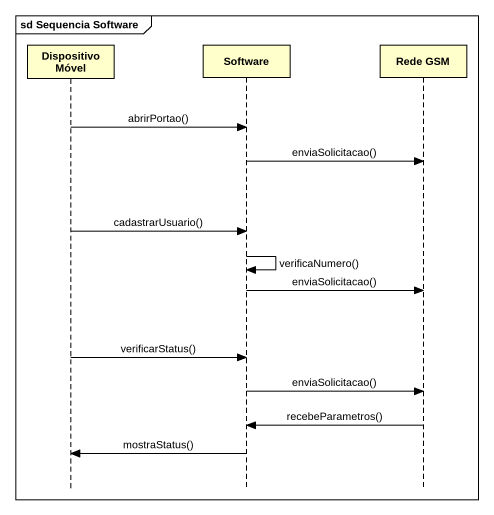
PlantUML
@startuml
mainframe sd Sequencia Software
hide footbox
participant "Dispositivo Móvel" as Dispositivo_Móvel
participant Software
participant "Rede GSM" as Rede_GSM

Dispositivo_Móvel -> Software : abrirPortao()
Software -> Rede_GSM : enviaSolicitacao()
Dispositivo_Móvel -> Software : cadastrarUsuario()
Software -> Software : verificaNumero()
Software -> Rede_GSM : enviaSolicitacao()
Dispositivo_Móvel -> Software : verificarStatus()
Software -> Rede_GSM : enviaSolicitacao()
Rede_GSM -> Software : recebeParametros()
Software -> Dispositivo_Móvel : mostraStatus()
@enduml
